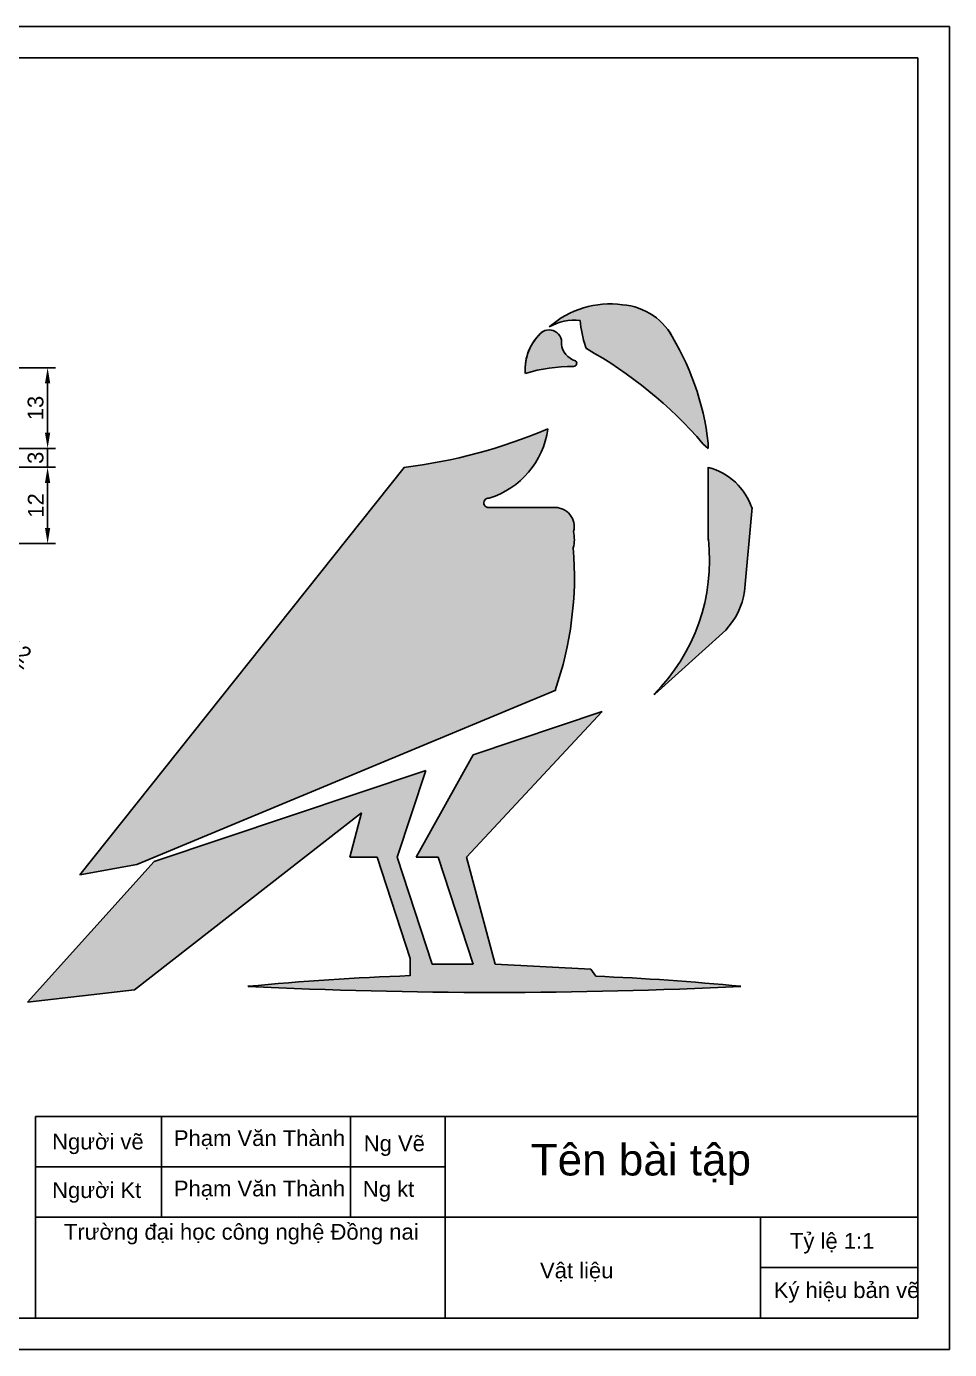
# Model space of a CAD drawing. Header units: millimetres. Extents: x 976 to 1273, y 240 to 450.
# Drawn here: x 1126.6 to 1273.1, y 240.3 to 450.3 of the extents above; entities that cross this region are included whole.
import ezdxf

# ---------------------------------------------------------------- set-up
doc = ezdxf.new("R2010")
doc.units = ezdxf.units.MM
doc.styles.get("Standard").update_dxf_attribs({"font": 'arial.ttf'})
doc.dimstyles.new('ISO-25', dxfattribs={"dimtxt": 2.5, "dimasz": 2.5, "dimexe": 1.25, "dimexo": 0.625, "dimtad": 1, "dimdec": 0, "dimtxsty": 'Standard', "dimcen": 2.5, "dimclrd": 3, "dimclrt": 2, "dimadec": 0, "dimazin": 0, "dimtfac": 1, "dimtdec": 0, "dimtmove": 0, "dimatfit": 3, "dimfxl": 1, "dimarcsym": 0})

# ---------------------------------------------------------------- blocks, each defined once
blk = doc.blocks.new('*D191')
at = {"color": 3, "lineweight": -2, "transparency": 16777216}
for p, q in [((1106.64, 362.57), (1116.34, 355.51)), ((1126.2, 348.33), (1118.36, 354.04))]:
    blk.add_line(p, q, dxfattribs=at)
at = {"color": 3, "transparency": 16777216}
blk.add_solid([(1118.61, 354.37), (1118.12, 353.7), (1116.34, 355.51)], dxfattribs=at)
at = {"layer": 'Defpoints', "color": 0, "transparency": 16777216}
for p in [(1106.64, 362.57), (1116.34, 355.51)]:
    blk.add_point(p, dxfattribs=at)
at = {"color": 2, "transparency": 16777216, "insert": (1124.4, 351.97), "char_height": 2.5, "attachment_point": 5, "rotation": 323.9361}
blk.add_mtext('R12', dxfattribs=at)
blk = doc.blocks.new('*D180')
at = {"color": 0, "lineweight": -2, "transparency": 16777216}
for p, q in [((1113.34, 380.31), (1131.23, 380.31)), ((1113.34, 368.19), (1131.23, 368.19))]:
    blk.add_line(p, q, dxfattribs=at)
at = {"color": 3, "lineweight": -2, "transparency": 16777216}
blk.add_line((1129.98, 370.69), (1129.98, 377.81), dxfattribs=at)
at = {"color": 3, "transparency": 16777216}
for points in [[(1129.56, 377.81), (1130.4, 377.81), (1129.98, 380.31)], [(1129.56, 370.69), (1130.4, 370.69), (1129.98, 368.19)]]:
    blk.add_solid(points, dxfattribs=at)
at = {"layer": 'Defpoints', "color": 0, "transparency": 16777216}
for p in [(1112.71, 380.31), (1129.98, 380.31), (1112.71, 368.19)]:
    blk.add_point(p, dxfattribs=at)
at = {"color": 2, "transparency": 16777216, "insert": (1128.1, 374.25), "char_height": 2.5, "attachment_point": 5, "rotation": 90}
blk.add_mtext('12', dxfattribs=at)
blk = doc.blocks.new('*D181')
at = {"color": 3, "lineweight": -2, "transparency": 16777216}
for p, q in [((1129.98, 385.81), (1129.98, 388.31)), ((1129.98, 383.31), (1129.98, 380.31)), ((1129.98, 377.81), (1129.98, 375.31))]:
    blk.add_line(p, q, dxfattribs=at)
at = {"color": 0, "lineweight": -2, "transparency": 16777216}
for p, q in [((1113.34, 383.31), (1131.23, 383.31)), ((1113.34, 380.31), (1131.23, 380.31))]:
    blk.add_line(p, q, dxfattribs=at)
at = {"color": 3, "transparency": 16777216}
for points in [[(1129.56, 385.81), (1130.4, 385.81), (1129.98, 383.31)], [(1129.56, 377.81), (1130.4, 377.81), (1129.98, 380.31)]]:
    blk.add_solid(points, dxfattribs=at)
at = {"layer": 'Defpoints', "color": 0, "transparency": 16777216}
for p in [(1112.71, 383.31), (1112.71, 380.31), (1129.98, 380.31)]:
    blk.add_point(p, dxfattribs=at)
at = {"color": 2, "transparency": 16777216, "insert": (1128.08, 381.81), "char_height": 2.5, "attachment_point": 5, "rotation": 90}
blk.add_mtext('3', dxfattribs=at)
blk = doc.blocks.new('*D182')
at = {"color": 0, "lineweight": -2, "transparency": 16777216}
for p, q in [((1098.92, 396.11), (1131.23, 396.11)), ((1113.34, 383.31), (1131.23, 383.31))]:
    blk.add_line(p, q, dxfattribs=at)
at = {"color": 3, "lineweight": -2, "transparency": 16777216}
blk.add_line((1129.98, 393.61), (1129.98, 385.81), dxfattribs=at)
at = {"color": 3, "transparency": 16777216}
for points in [[(1129.56, 393.61), (1130.4, 393.61), (1129.98, 396.11)], [(1129.56, 385.81), (1130.4, 385.81), (1129.98, 383.31)]]:
    blk.add_solid(points, dxfattribs=at)
at = {"layer": 'Defpoints', "color": 0, "transparency": 16777216}
for p in [(1098.29, 396.11), (1112.71, 383.31), (1129.98, 383.31)]:
    blk.add_point(p, dxfattribs=at)
at = {"color": 2, "transparency": 16777216, "insert": (1128.08, 389.71), "char_height": 2.5, "attachment_point": 5, "rotation": 90}
blk.add_mtext('13', dxfattribs=at)

msp = doc.modelspace()

# ---------------------------------------------------------------- hatches: boundary and pattern name
h = msp.add_hatch(color=250)
h.dxf.hatch_style = 1
h.paths.add_polyline_path([(1213.36, 367.5, 0.119645), (1213.41, 370.1, 0.496703), (1210.52, 373.91), (1199.92, 373.92, -1.089532), (1200.04, 375.41, 0.292843), (1209.32, 386.36), (1209.32, 386.42, -0.070948), (1186.52, 380.29), (1135.07, 315.62), (1144.13, 317.25), (1210.48, 344.87, 0.104863)])
h.paths.add_polyline_path([(1240.55, 360.58), (1241.71, 373.81, 0.252048), (1234.79, 380.29), (1234.79, 368.88, -0.228841), (1226.14, 344.26), (1226.29, 344.31), (1237.55, 354.46, 0.144965)])
h.paths.add_polyline_path([(1228.4, 402.1, 0.216316), (1221.17, 406.1, 0.219204), (1209.56, 402.59, -0.164402), (1214.45, 403.62, 0.062282), (1215.32, 399.49), (1215.44, 399.13, -0.088457), (1233.94, 384.04), (1234.79, 383.31), (1234.79, 383.62), (1234.79, 384.12, 0.112831)])
h.paths.add_polyline_path([(1179.77, 325.48), (1177.92, 318.42), (1182.25, 318.42), (1187.47, 302.33), (1187.47, 299.61, 0.016105), (1161.77, 297.92, 0.025032), (1239.97, 297.92, 0.014442), (1216.93, 299.51), (1216.15, 300.62), (1200.97, 301.42), (1196.42, 318.42), (1217.97, 341.53), (1197.48, 334.68), (1188.45, 318.42), (1191.95, 318.42), (1197.47, 301.42), (1190.97, 301.42), (1185.45, 318.42), (1189.98, 332.17), (1146.87, 317.74), (1126.77, 295.42), (1143.77, 297.36)])
h = msp.add_hatch(color=2)
h.dxf.hatch_style = 1
h.paths.add_polyline_path([(1213.7, 397.22, -0.315055), (1211.5, 399.87, 0.615206), (1208.54, 401.87, 0.244816), (1205.76, 395.22, -0.071878), (1213.41, 396.32, 0.723745)])

# ---------------------------------------------------------------- linework, layer by layer
for p, q in [((1273.05, 450.27), (976.05, 450.27)), ((1273.05, 240.27), (1273.05, 450.27)), ((1268.05, 445.27), (981.05, 445.27)), ((1268.05, 245.27), (1268.05, 445.27)), ((1215.32, 399.49), (1215.44, 399.13)), ((1209.32, 386.36), (1209.32, 386.42)), ((1234.79, 383.31), (1233.94, 384.04)), ((1234.79, 384.12), (1234.79, 383.62)), ((1234.79, 383.62), (1234.79, 383.31)), ((1135.07, 315.62), (1186.52, 380.29)), ((1234.79, 380.31), (1234.79, 368.81)), ((1199.92, 373.92), (1210.94, 373.92)), ((1241.72, 373.92), (1240.55, 360.58)), ((1226.29, 344.31), (1237.55, 354.46)), ((1144.13, 317.25), (1210.6, 344.92)), ((1226.14, 344.26), (1226.29, 344.31)), ((1196.42, 318.42), (1217.97, 341.53)), ((1197.48, 334.68), (1217.97, 341.53)), ((1188.45, 318.42), (1197.48, 334.68)), ((1146.87, 317.74), (1189.98, 332.17)), ((1189.98, 332.17), (1185.45, 318.42)), ((1143.77, 297.36), (1179.77, 325.48)), ((1179.77, 325.48), (1177.92, 318.42)), ((1126.77, 295.42), (1146.87, 317.74)), ((1135.07, 315.62), (1144.13, 317.25)), ((1182.25, 318.42), (1177.92, 318.42)), ((1187.47, 302.33), (1182.25, 318.42)), ((1190.97, 301.42), (1185.45, 318.42)), ((1191.95, 318.42), (1188.45, 318.42)), ((1197.47, 301.42), (1191.95, 318.42)), ((1200.97, 301.42), (1196.42, 318.42)), ((1187.47, 302.33), (1187.47, 299.61)), ((1190.97, 301.42), (1197.47, 301.42)), ((1200.97, 301.42), (1216.15, 300.62)), ((1216.15, 300.62), (1216.93, 299.51)), ((1126.77, 295.42), (1143.77, 297.36)), ((981.05, 245.27), (1268.05, 245.27)), ((976.05, 240.27), (1273.05, 240.27))]:
    msp.add_line(p, q)
at = {"color": 3}
for p, q in [((1128.05, 269.27), (1128.05, 277.27)), ((1268.05, 277.27), (1268.05, 261.27)), ((1128.05, 261.27), (1128.05, 269.27)), ((1128.05, 269.27), (1128.05, 261.27)), ((1128.05, 245.27), (1128.05, 261.27)), ((1268.05, 253.27), (1268.05, 245.27)), ((1268.05, 245.27), (1128.05, 245.27)), ((1268.05, 245.27), (1193.05, 245.27))]:
    msp.add_line(p, q, dxfattribs=at)
at = {"color": 1}
for p, q in [((1128.05, 269.27), (1128.05, 277.27)), ((1128.05, 277.27), (1268.05, 277.27)), ((1128.05, 277.27), (1148.05, 277.27)), ((1148.05, 277.27), (1148.05, 261.27)), ((1178.05, 261.27), (1178.05, 277.27)), ((1193.05, 245.27), (1193.05, 277.27)), ((1193.05, 277.27), (1193.05, 269.27)), ((1128.05, 261.27), (1128.05, 269.27)), ((1193.05, 269.27), (1128.05, 269.27)), ((1128.05, 269.27), (1128.05, 261.27)), ((1128.05, 245.27), (1128.05, 261.27)), ((1128.05, 261.27), (1193.05, 261.27)), ((1148.05, 261.27), (1178.05, 261.27)), ((1193.05, 261.27), (1243.05, 261.27)), ((1268.05, 261.27), (1243.05, 261.27)), ((1243.05, 261.27), (1243.05, 245.27)), ((1243.05, 245.27), (1243.05, 253.27)), ((1243.05, 253.27), (1268.05, 253.27))]:
    msp.add_line(p, q, dxfattribs=at)
for centre, radius, start, end in [((1219.18, 391.74), 14.5, 82.1179, 131.5735), ((1220.38, 396.13), 10, 25.7465, 85.425), ((1213.53, 395.87), 7.8, 83.2649, 120.609), ((1231.39, 405.02), 17, 184.74, 198.9956), ((1213.53, 395.87), 7.8, 129.79, 184.8154), ((1213.53, 395.87), 7.8, 137.0329, 184.8154), ((1209.52, 400.12), 2, 352.7499, 147.6726), ((1192.28, 379.14), 42.8, 6.6901, 32.4402), ((1214.49, 400.12), 3, 184.8262, 254.7754), ((1182.38, 339.71), 68, 40.689, 60.9092), ((1213.41, 396.82), 0.5, 270, 53.5798), ((1213.41, 369.32), 27, 90, 106.445), ((1176.43, 463.29), 83.61, 276.926, 293.1588), ((1196.13, 388.12), 13.3, 287.0997, 352.3889), ((1232.23, 370.63), 10, 18.3901, 75.1461), ((1199.92, 374.67), 0.75, 80.186, 271.9072), ((1210.52, 370.91), 3, 344.345, 94.0912), ((1208.04, 368.89), 5.5, 345.4324, 12.7233), ((1158.55, 362.99), 55, 340.7577, 4.7031), ((1204.98, 365.53), 30, 314.8552, 6.414), ((1228.72, 362.57), 12, 317.4395, 350.4333), ((1200.87, -100.08), 399.92, 91.9202, 95.6108), ((1200.87, -100.08), 399.92, 84.3892, 87.6989), ((1200.87, 1078.42), 781.48, 267.1321, 272.8679)]:
    msp.add_arc(centre, radius, start, end)

# ---------------------------------------------------------------- texts
at = {"color": 2, "attachment_point": 1}
for s, width, insert, char_height in [('Phạm Văn Thành', 29.7944, (1150.01, 275.08), 2.5), ('Người vẽ', 20, (1130.7, 274.53), 2.5), ('\\A1;Ng Vẽ', 20, (1180.13, 274.25), 2.5), ('Tên bài tập', 68.0525, (1206.62, 272.9), 5), ('Người Kt', 20, (1130.7, 266.82), 2.5), ('Phạm Văn Thành', 29.7944, (1150.01, 267.08), 2.5), ('\\A1;Ng kt', 20, (1179.99, 267.01), 2.5), ('\\pi4.5217;Trường đại học công nghệ Đồng nai', 65, (1128.05, 260.21), 2.5), ('Tỷ lệ 1:1', 20, (1247.74, 258.76), 2.5), ('Vật liệu', 20, (1208.09, 254.08), 2.5), ('Ký hiệu bản vẽ', 30, (1245.17, 250.95), 2.5)]:
    msp.add_mtext_dynamic_manual_height_columns(s, width=width, gutter_width=12.5, heights=[0], dxfattribs=dict(at, insert=insert, char_height=char_height))

# ---------------------------------------------------------------- dimensions: what is measured, and where the dimension line sits
for base, p1, p2, picture, middle in [((1129.98, 383.31), (1098.29, 396.11), (1112.71, 383.31), '*D182', (1128.08, 389.71)), ((1129.98, 380.31), (1112.71, 383.31), (1112.71, 380.31), '*D181', (1128.08, 381.81)), ((1129.98, 380.31), (1112.71, 368.19), (1112.71, 380.31), '*D180', (1128.1, 374.25))]:
    dim = msp.add_linear_dim(base=base, p1=p1, p2=p2, angle=90, dimstyle='ISO-25')
    dim.commit()
    dim.dimension.update_dxf_attribs({"geometry": picture, "text_midpoint": middle})
dim = msp.add_radius_dim(center=(1106.64, 362.57), mpoint=(1116.34, 355.51), dimstyle='ISO-25')
dim.commit()
dim.dimension.update_dxf_attribs({"geometry": '*D191', "text_midpoint": (1124.4, 351.97)})

doc.saveas('drawing.dxf')
